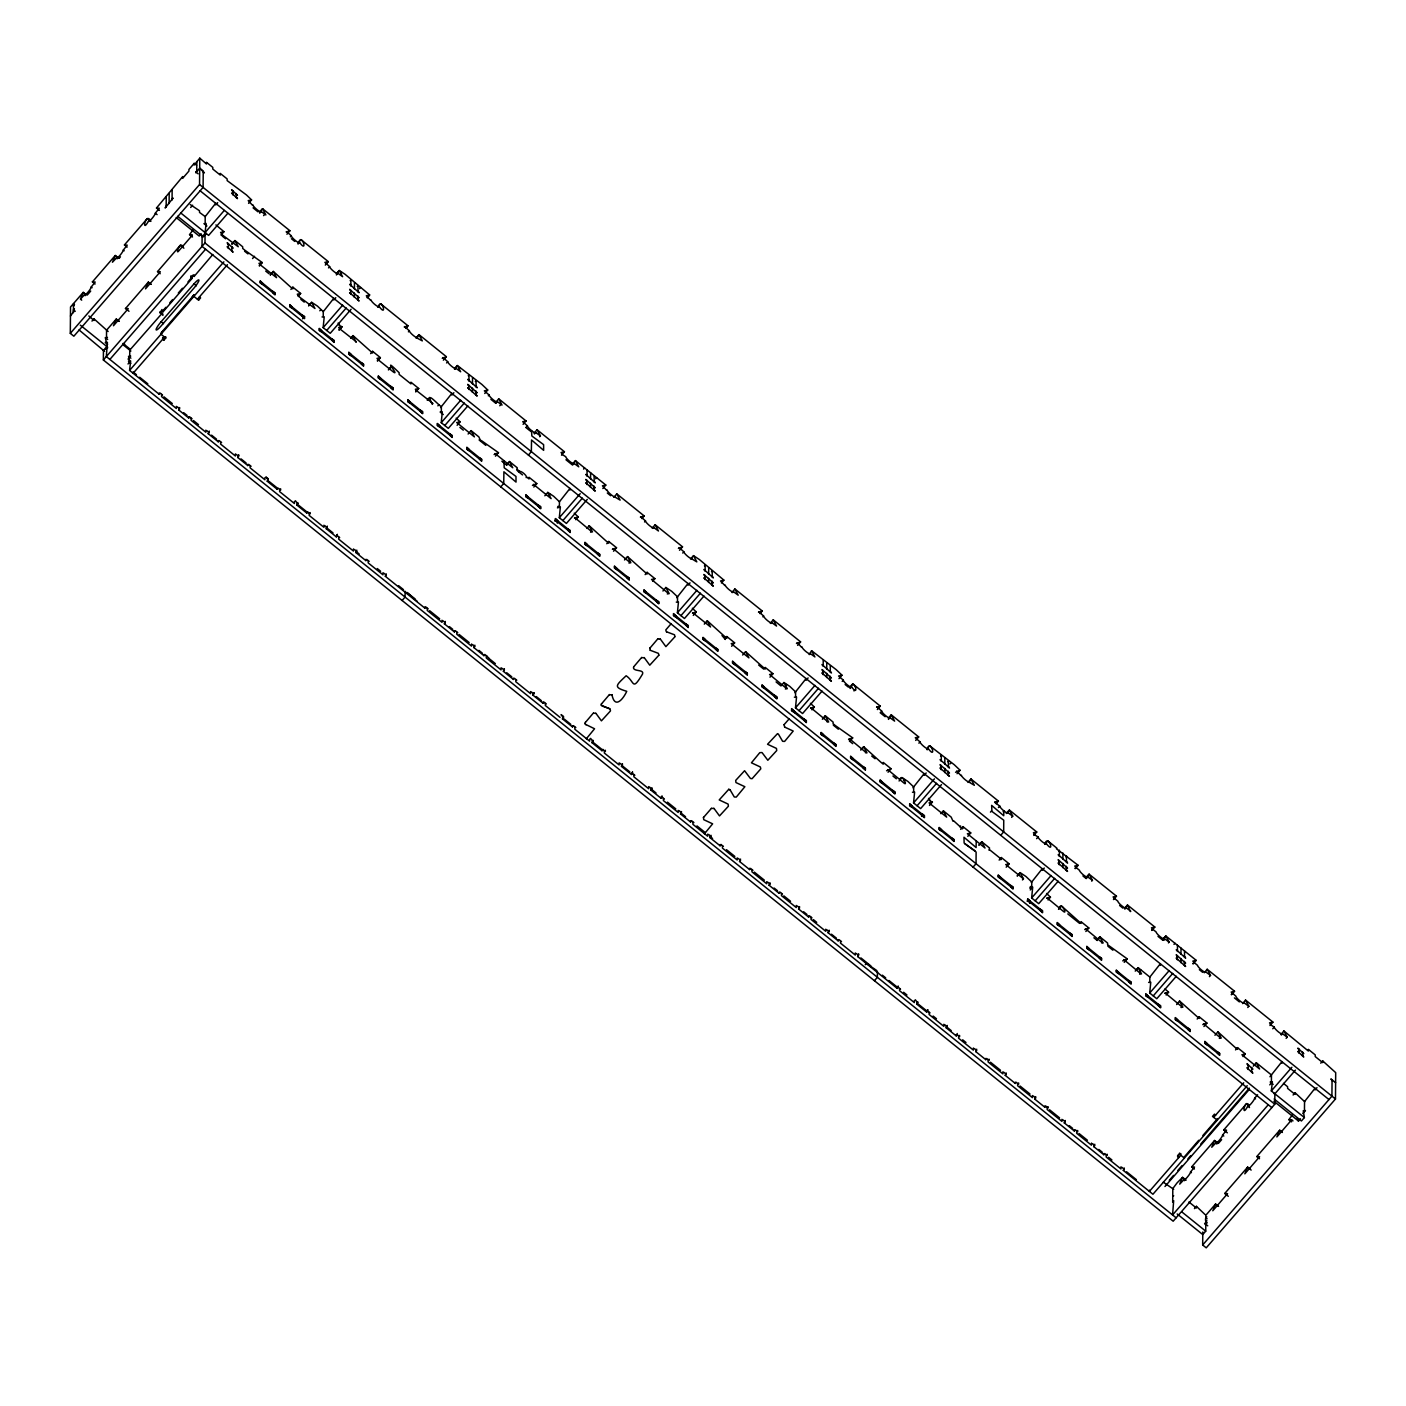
<?xml version="1.0" encoding="UTF-8"?>
<svg xmlns="http://www.w3.org/2000/svg" width="1406" height="1406" viewBox="0 0 1406 1406"><rect width="100%" height="100%" fill="white"/><g stroke="black" fill="none" stroke-linecap="round" stroke-linejoin="round"><path stroke-width="1.5" d="M196.735 170.811L195.75 172.78L199.687 168.228L203.237 171.075L203.097 187.385L73.85 336.21L70.3 333.363L70.528 307L83.235 292.378L86.188 294.75M73.411 312.607L73.499 303.591M108.157 331.5L93.974 318.811L93.956 320.48L88.859 315.963M1273.695 1092.849L1274.855 1094.624L1274.785 1104.202L1173.166 1221.216L103.359 359.989L103.446 350.41L106.399 347.001L107.594 347.95M107.418 342.256L106.329 356.579L1176.119 1217.807M107.471 337.387L106.487 337.704L106.557 330.199L116.294 318.986L119.246 321.359M130.881 351.043L123.658 345.243L123.675 343.995M162.551 395.016L160.196 393.118L159.212 394.26L129.58 370.411L130.653 360.955L128.016 363.978M130.828 363.451L128.473 361.131L129.668 361.254L128.526 356.28L130.881 358.179M159.212 394.26L159.212 393.012M162.938 315.401L160.003 311.781L162.955 314.153M159.985 313.028L161.971 309.513M161.585 394.488L161.567 396.58L176.33 408.461L176.348 406.369M162.973 330.726L160.987 334.241L165.715 338.055L163.746 340.322L162.569 338.125L163.746 340.322M161.971 310.761L163.149 311.71L163.149 310.462M166.154 206.858L166.242 196.787M165.715 338.055L165.732 336.807L163.764 339.074M169.107 203.448L169.195 193.395M172.059 200.039L172.147 189.986M192.077 418.777L189.705 416.879L188.72 418.021L178.685 409.937L179.687 407.547M190.249 204.555L199.511 210.759L199.511 212.411L205.206 216.594L205.153 223.747L203.958 223.624L206.91 225.997M188.72 418.021L188.738 416.774M192.095 278.388L190.917 276.191L192.095 278.388L163.149 311.71M191.919 297.404L193.905 294.715L193.887 296.367L198.597 300.181L200.583 297.914L199.406 296.947M191.093 418.25L191.075 420.341L205.838 432.222L205.856 430.131M196.735 171.637L196.822 161.567M198.597 300.181L198.615 298.933M70.3 333.363L199.547 184.537L199.775 158.157L206.471 163.975L206.489 162.305L212.798 167.384L212.781 169.054L220.25 175.065L220.25 173.395L227.139 178.931L227.139 180.601L246.454 194.942L251.586 199.88L248.581 203.36M202.13 235.4L202.025 246.366L1271.815 1107.612M103.359 359.989L204.977 242.974L205.065 233.396L206.26 233.501L203.29 236.911L177.718 216.313M206.137 223.431L205.083 232.552L224.257 210.461M208.211 433.698L209.213 431.326L208.211 433.698L218.246 441.783L219.231 440.64L221.586 442.556M218.246 441.783L218.264 440.535M220.619 442.029L220.601 444.103L235.364 455.983L235.382 453.91M228.317 248.475L228.37 243.625M231.867 251.323L231.902 246.472M232.746 194.836L232.798 190.689M236.296 197.701L236.331 193.536M237.719 457.477L238.721 455.087L237.719 457.477L247.772 465.544L248.757 464.419L251.112 466.317M247.772 465.544L247.772 464.296M250.145 465.79L250.127 467.864L264.89 479.745L264.908 477.671M259.354 265.98L262.307 262.571L245.066 250.356L242.693 248.458L242.711 246.788L234.925 240.514L231.955 243.923M262.588 284.451L260.215 282.957L260.251 280.884L262.606 283.204M267.245 481.239L268.247 478.848L265.875 476.95L268.23 480.096L267.245 481.239L277.281 489.323L278.265 488.181L280.638 490.079L280.638 488.831M268.23 480.096L268.247 478.848M272.623 292.536L274.978 294.856L274.996 292.764L272.641 291.288M277.281 489.323L277.298 488.058L268.933 481.327M279.653 489.552L279.636 491.625L294.399 503.506L294.416 501.432M292.114 308.213L289.741 306.736L289.759 304.645L292.114 306.965M298.406 296.086L300.673 293.45L292.87 287.175L292.87 288.828L290.497 286.929L273.274 271.393L270.321 274.803M295.401 500.712L297.756 503.858L296.771 505L306.807 513.085L307.791 511.942L310.146 513.84L310.164 512.592M296.771 505L297.773 502.61L297.756 503.858M302.149 316.297L304.504 318.617L304.522 316.526L302.149 315.049M306.807 513.085L306.807 511.837L298.459 505.105M309.179 513.313L309.162 515.404L323.925 527.285L323.942 525.194M321.623 331.974L319.267 330.498L319.285 328.406L321.64 330.726M322.062 316.948L323.239 317.071L323.292 311.657L317.475 306.121L311.64 302.272L308.67 305.682M351.131 309.25L330.234 333.31L323.152 327.616L324.224 316.754M326.28 528.761L327.282 526.371L326.28 528.761L336.315 536.846L337.317 534.456L336.315 536.846M331.658 340.059L334.03 342.379L334.048 340.287L331.675 338.811M338.705 537.074L338.688 539.166L353.433 551.047L353.451 548.955M350.797 294.416L350.832 290.251M350.867 286.086L350.92 279.847L350.182 280.69M351.149 355.736L348.776 354.259L348.793 352.185L351.166 354.488M354.33 297.264L354.365 293.098M354.417 288.933L354.47 282.694M369.198 561.381L366.825 559.465L365.841 560.607L355.806 552.523L356.808 550.15M357.88 300.111L357.915 295.945M357.95 291.798L358.003 285.541L357.265 286.402M361.184 363.82L363.539 366.14L363.556 364.066L361.201 362.572M365.841 560.607L365.859 559.36M368.214 560.853L368.196 562.927L382.959 574.808L382.977 572.734M377.441 361.026L380.393 357.616L372.608 351.342L372.59 353.011L352.994 335.577L350.779 338.125M380.675 379.515L378.302 378.021L378.319 375.947L380.675 378.267M428.232 608.903L425.877 607.005L424.876 608.13L385.332 576.302L386.316 573.912M390.71 387.581L393.065 389.901L393.082 387.828L390.71 386.334M405.121 591.241L405.069 597.075L402.098 600.485M410.183 403.276L407.828 401.782L407.845 399.708L410.201 402.028M420.218 411.36L422.591 413.663L422.608 411.589L420.236 410.113M424.876 608.13L424.893 606.882M427.266 608.376L427.248 610.45L441.994 622.331L442.011 620.257M439.709 427.037L437.336 425.561L437.354 423.47L439.726 425.79M467.829 405.912L448.321 428.373L441.238 422.679L442.31 411.817M457.758 632.665L455.386 630.767L454.402 631.909L444.366 623.825L445.368 621.434M449.744 435.122L452.099 437.442L452.117 435.35L449.762 433.874M454.402 631.909L454.419 630.661M456.774 632.138L456.757 634.229L471.52 646.11L471.537 644.018M468.866 389.48L468.901 385.314M468.954 381.149L469.006 374.892L468.268 375.754M469.235 450.799L466.862 449.322L466.88 447.231L469.235 449.551M472.416 392.327L472.451 388.161M472.486 383.996L472.539 377.757M487.267 656.426L484.912 654.528L483.928 655.671L473.892 647.586L474.877 645.196M475.966 395.174L476.001 391.009M476.036 386.843L476.089 380.604L475.351 381.448M468.11 434.032L471.08 430.623L478.866 436.897L480.729 441.045M479.27 458.883L481.625 461.203L481.643 459.112L479.27 457.635M481.221 440.465L498.48 452.679L494.086 454.577M483.928 655.671L483.928 654.423M501.063 667.78L501.046 669.871L486.283 657.99L486.3 655.899L488.655 657.797M503.172 461.836L503.928 460.975L504.209 467.794L515.984 476.441L516.02 482.082L503.91 471.783L503.717 483.471L500.764 486.88M503.401 671.347L504.403 668.975L503.401 671.347L513.436 679.432L514.42 678.29L516.793 680.205M513.436 679.432L513.454 678.184M516.723 470.008L517.232 467.776L509.429 461.502L506.476 464.911M515.826 679.66L515.791 681.752L530.554 693.633L530.572 691.559M519.078 471.924C519.552 469.217 528.129 476.124 526.16 477.618M528.269 498.339L525.897 496.845L525.914 494.771L528.269 497.091M533.823 487.056L536.828 483.559L529.043 477.284L529.025 478.954L526.652 477.056M528.392 455.052L531.345 451.66L531.538 439.973L543.63 450.324L543.612 444.63L531.837 435.983L531.538 430.623A5.378 1.125 41 0 1 527.408 425.842L522.716 421.712L526.055 420.956L498.708 398.812L495.791 402.38M532.927 695.126L533.928 692.736L532.927 695.126L542.962 703.193L543.946 702.069L546.301 703.967M538.305 506.406L540.66 508.726L540.677 506.652L538.322 505.158M542.962 703.193L542.98 701.946M545.335 703.439L545.317 705.513L560.08 717.394M554.931 521.187L555.44 518.533L557.795 520.853M557.286 523.085L557.795 522.101M558.903 507.759L558.217 506.23L557.479 507.918M587.286 499.376L566.407 523.436L559.307 517.724L560.379 506.881M559.395 507.179L559.447 501.766L553.63 496.248L547.795 492.381L544.825 495.791M562.453 718.888L563.437 716.498L561.082 714.6L563.437 717.745L562.453 718.888L572.488 726.955L573.472 725.619M563.437 717.745L563.437 716.498M567.831 530.185L570.186 532.487L570.203 530.413L567.831 528.937M569.975 490.061L569.992 488.409L559.377 501.872M572.488 726.955L572.488 725.918M574.861 727.201L574.843 729.275L589.606 741.155L589.624 739.081M575.827 727.517L573.472 725.83M586.952 484.525L586.987 480.36M587.023 476.212L587.075 469.955M585.054 723.756L585.371 722.262M586.337 738.783L594.562 728.765L585.951 724.565M587.304 545.862L584.949 544.386L584.966 542.294L587.321 544.614M590.502 487.39L590.538 483.225M590.573 479.059L590.625 472.803M590.59 738.361L592.945 741.507L591.961 742.649L601.996 750.734L602.981 749.38M591.961 742.649L592.963 740.259L592.945 741.507M594.035 490.237L594.07 486.072M594.105 481.906L594.158 475.667M593.35 713.07L585.371 722.473M601.17 705.197L610.046 709.028L610.503 710.891L601.417 720.856L595.828 713.211M597.339 553.946L599.694 556.266L599.712 554.175L597.357 552.699M601.135 704.863L601.487 703.703M602.067 706.023L609.729 708.642M601.996 750.734L602.014 749.486L593.648 742.755M604.369 750.962L604.352 753.054L619.115 764.934L619.132 762.843M605.353 750.242L605.353 751.489L602.981 749.591M613.543 551.222L616.549 547.742L608.763 541.468L608.745 543.138L606.39 541.24L589.149 525.686L586.987 528.41M601.487 703.914L609.466 694.511M633.526 667.077C632.489 672.086 644.493 668.922 642.542 674.054C631.874 691.717 634.985 681.734 626.145 675.759C615.6 685.759 613.244 687.235 626.742 691.313C623.333 698.887 614.826 709.573 611.944 694.652M616.83 569.623L614.457 568.147L614.475 566.056L616.83 568.375M621.487 766.411L622.471 764.038L621.487 766.411L631.522 774.495L632.524 772.105L631.522 774.495M626.865 577.708L629.22 580.028L629.238 577.936L626.883 576.46M633.895 774.724L633.878 776.815L648.641 788.696L648.658 786.604M633.719 666.795L641.698 657.41M658.852 655.214L649.765 665.196L644.159 657.533M646.338 593.385L643.983 591.908L644.001 589.817L646.356 592.137M652.63 581.258L654.915 578.622L647.111 572.347L647.094 574.017L627.515 556.565L624.545 559.975M650.099 650.38L649.836 648.025M658.852 655.214L658.395 653.351L650.416 650.345M662.033 795.866L661.031 798.256L650.996 790.172L651.997 787.799M656.391 601.469L658.746 603.789L658.764 601.715L656.391 600.221M657.815 638.851L649.836 648.236M674.775 636.936L665.882 646.637L660.275 638.974M661.031 798.256L661.048 797.009M663.421 798.485L663.404 800.576L678.167 812.457L678.184 810.383M674.968 636.654L674.511 634.791L666.532 631.786M675.864 617.164L673.509 615.67L673.527 613.596L675.882 615.916M676.286 602.12L677.481 602.243L677.534 596.829L671.699 591.311L665.864 587.444L662.964 591.012M676.427 617.621L676.444 616.355M703.984 596.039L684.476 618.499L677.393 612.788L678.465 601.944M679.151 810.7L681.506 812.809L680.522 813.951L690.557 822.018L691.541 820.682M680.522 813.951L681.523 811.561M685.9 625.231L688.255 627.551L688.272 625.477L685.917 623.983M690.557 822.018L690.574 820.77M692.93 822.264L692.912 824.338L707.675 836.219L707.693 834.145M693.914 822.58L691.541 820.893M705.039 579.588L705.074 575.423M705.109 571.258L705.162 565.019L704.424 565.862M704.406 833.846L712.631 823.828L703.721 819.663L703.457 817.325M705.39 640.925L703.018 639.431L703.035 637.357L705.39 639.677M708.571 582.435L708.606 578.288M708.642 574.123L708.694 567.866M708.677 834.461L711.032 836.57L710.048 837.712L720.083 845.779L721.067 844.444M710.048 837.712L711.049 835.322M712.121 585.3L712.157 581.135M712.192 576.97L712.244 570.713L711.506 571.574M711.436 808.345L703.457 817.536M728.818 789.258L719.204 799.926L728.115 804.091L728.396 806.236L719.503 815.919L713.897 808.274M715.426 649.01L717.781 651.312L717.798 649.238L715.426 647.744M720.083 845.779L720.083 844.531M722.456 846.025L722.438 848.099L737.201 859.98L737.219 857.906M723.422 846.342L721.067 844.655M725.338 639.466L721.981 635.512M731.612 646.285L734.635 642.806L726.832 636.531L726.814 638.201L724.459 636.285L707.236 620.749L704.283 624.159M777.5 733.651L767.553 744.266L776.464 748.414L776.727 750.558L767.834 760.259L762.017 752.544L759.767 752.667L751.437 762.808L760.347 766.973L760.804 768.836L752.069 778.713L750.4 778.432L744.582 770.716L735.69 780.418L735.953 782.562L744.864 786.71L736.269 797.097L734.284 796.991L730.013 789.715M734.899 664.687L732.544 663.21L732.561 661.119L734.916 663.439M752.948 870.314L750.593 868.416L749.591 869.558L739.556 861.474L740.558 859.084M744.934 672.771L747.307 675.091L747.324 672.999L744.952 671.523M749.591 869.558L749.609 868.31M751.982 869.787L751.964 871.861L766.709 883.759L766.745 881.667M764.425 688.448L762.052 686.972L762.07 684.88L764.442 687.2M782.474 894.075L780.102 892.177L779.117 893.32L769.082 885.235L770.084 882.845M774.46 696.532L776.815 698.852L776.833 696.761L774.478 695.285M784.601 727.06L793.212 731.05L784.618 741.419L782.632 741.314L778.362 734.037M779.117 893.32L779.135 892.072M781.49 893.548L781.472 895.64L796.235 907.52L796.253 905.429M784.618 726.849L784.038 724.582M793.951 712.209L791.578 710.733L791.596 708.642L793.951 710.961M794.372 697.183L795.568 697.306L795.603 691.893L789.785 686.374L783.95 682.508L780.98 685.917L776.077 681.945M794.513 712.666L794.531 711.418M822.053 691.102L802.562 713.545L795.48 707.851L796.552 696.989M811.983 917.837L809.628 915.939L808.643 917.081L798.608 908.997L799.592 906.624M803.986 720.294L806.341 722.614L806.359 720.54L803.986 719.046M808.643 917.081L808.643 915.833M811.016 917.31L810.998 919.401L825.761 931.282L825.779 929.19M823.108 674.652L823.143 670.486M823.178 666.321L823.231 660.082M823.459 735.988L821.104 734.494L821.122 732.421L823.477 734.723M826.658 677.499L826.693 673.333M826.728 669.168L826.781 662.929M828.116 932.758L829.118 930.385L828.116 932.758L838.152 940.842L839.154 939.718L841.509 941.616M830.19 680.346L830.225 676.198M830.261 672.033L830.313 665.776M833.494 744.055L835.867 746.375L835.885 744.301L833.512 742.807M838.152 940.842L838.169 939.595M840.542 941.089L840.524 943.162L855.27 955.043L855.287 952.969M852.985 759.75L850.612 758.256L850.63 756.182L853.003 758.502M857.642 956.537L858.644 954.147L857.642 956.537L897.204 988.383L898.188 987.24L900.543 989.139M863.02 767.817L865.375 770.136L865.393 768.063L863.038 766.569M877.414 971.388L877.379 977.311L874.427 980.72M882.511 783.511L880.138 782.017L880.156 779.943L882.511 782.263M892.546 791.596L894.901 793.915L894.919 791.824L892.546 790.348M897.204 988.383L898.188 985.993M899.576 988.611L899.559 990.685L914.322 1002.583L914.339 1000.492M912.019 807.272L909.664 805.796L909.682 803.705L912.037 806.025M912.459 792.246L913.636 792.369L913.689 786.956L907.872 781.42L902.019 777.571L899.067 780.98M941.528 784.548L920.631 808.608L913.548 802.914L914.621 792.053M915.324 999.771L917.661 1002.917L916.677 1004.06L926.712 1012.144L927.714 1009.754L926.712 1012.144M916.677 1004.06L917.679 1001.67L917.661 1002.917M921.563 816.341L922.055 815.357M922.055 815.779L924.41 817.677L924.445 815.585L922.072 813.687L921.334 814.953M929.102 1012.373L929.085 1014.464L943.83 1026.345L943.848 1024.253M941.194 769.715L941.229 765.549M941.264 761.384L941.317 755.145L940.579 755.989M941.545 831.034L939.173 829.558L939.19 827.466L941.563 829.786M944.727 772.562L944.762 768.397M944.797 764.231L944.867 757.992M957.24 1033.515L956.238 1035.906L946.203 1027.821L947.205 1025.431M948.277 775.409L948.312 771.244M948.347 767.078L948.4 760.839L947.662 761.701M940.93 813.705L943.391 810.858L951.194 817.132L953.04 821.28M951.581 839.118L953.936 841.438L953.953 839.347L951.598 837.871M953.532 820.7L962.495 828.872M956.238 1035.906L956.256 1034.658M958.611 1036.134L958.593 1038.226L973.356 1050.106L973.374 1048.015M959.595 1035.414L959.595 1036.661L957.222 1034.763M962.987 828.31L962.987 826.64L970.79 832.914L967.82 836.324M976.239 841.21L976.098 847.554L963.989 837.255L964.129 843.055L976.115 852.018L976.045 863.706L973.075 867.115M989.121 1059.193L989.103 1060.44L986.748 1058.525L985.764 1059.667L975.729 1051.583L976.713 1049.21M985.764 1059.667L985.764 1058.419M989.033 850.261L989.543 848.029L981.757 841.755L979.279 844.584M988.137 1059.913L988.119 1061.987L1002.882 1073.868L1002.9 1071.794M1000.703 835.305L1003.673 831.895L1003.743 820.208L991.915 811.42L991.634 805.374L1003.726 815.726L1003.849 810.858A5.378 1.125 41 0 1 999.736 806.077L994.64 802.281M1000.58 878.574L998.225 877.098L998.242 875.007L1000.597 877.326M1000.844 859.769L1001.353 857.537L1009.139 863.811L1006.186 867.203M1018.629 1082.954L1018.629 1084.202L1016.257 1082.304L1015.273 1083.428L1005.237 1075.362L1006.239 1072.971M1010.615 886.659L1012.97 888.979L1012.988 886.887L1010.633 885.411M1015.273 1083.428L1015.29 1082.181M1017.645 1083.675L1017.628 1085.748L1032.391 1097.629L1032.408 1095.555M1027.241 901.422L1027.751 898.768L1030.106 901.088M1029.614 903.32L1030.106 902.336M1031.231 887.994L1030.545 886.483L1029.79 888.17M1058.208 881.211L1038.718 903.671L1031.635 897.959L1032.707 887.116L1030.229 889.963M1031.723 887.432L1031.758 882.019L1025.941 876.483L1020.106 872.634L1017.153 876.043L1019.666 873.354M1048.155 1106.715L1048.138 1107.963L1045.783 1106.065L1044.799 1107.19L1034.763 1099.123L1035.765 1096.733M1040.141 910.42L1042.496 912.74L1042.514 910.649L1040.159 909.172M1044.799 1107.19L1044.816 1105.942M1047.171 1107.436L1047.154 1109.51L1061.917 1121.39L1061.934 1119.317M1059.263 864.76L1059.298 860.613M1059.333 856.447L1059.403 850.191L1058.648 851.052M1059.614 926.097L1057.259 924.621L1057.277 922.529L1059.632 924.849M1062.813 867.625L1062.848 863.46M1062.883 859.294L1062.936 853.055M1077.681 1130.477L1077.664 1131.725L1075.309 1129.826L1074.325 1130.969L1064.272 1122.884L1065.273 1120.494M1066.346 870.472L1066.381 866.307M1066.433 862.142L1066.486 855.903L1065.748 856.746M1069.667 934.182L1072.022 936.501L1072.04 934.428L1069.667 932.934M1074.325 1130.969L1074.325 1129.721M1076.697 1131.197L1076.68 1133.289L1091.443 1145.169L1091.46 1143.078M1089.14 949.876L1086.785 948.382L1086.803 946.308L1089.158 948.628M1107.19 1154.238L1107.19 1155.486L1104.817 1153.588L1103.833 1154.73L1093.798 1146.646L1094.799 1144.256M1099.176 957.943L1101.531 960.263L1101.548 958.189L1099.193 956.695M1103.833 1154.73L1103.851 1153.482M1106.206 1154.959L1106.188 1157.05L1120.951 1168.931L1120.969 1166.839M1118.666 973.637L1116.294 972.144L1116.311 970.07L1118.666 972.39M1247.21 1085.696L1152.938 1194.256L1123.324 1170.407L1124.325 1168.034M1128.702 981.722L1131.057 984.024L1131.074 981.95L1128.702 980.457M1148.175 997.399L1145.82 995.923L1145.837 993.831L1148.192 996.151M1148.614 982.372L1149.792 982.495L1149.844 977.082L1160.389 963.69L1160.372 965.36M1176.295 976.274L1156.787 998.735L1149.704 993.023L1150.776 982.179M1149.405 1190.161L1149.387 1191.409L1180.812 1155.24L1180.812 1153.57M1158.21 1005.483L1160.583 1007.803L1160.6 1005.712L1158.228 1004.236M1172.692 1202.183L1172.745 1196.506M1173.676 1200.636L1172.569 1214.96L1268.282 1104.747M1173.711 1195.785L1172.745 1196.084L1172.797 1188.58L1177.103 1182.85L1182.551 1177.367L1186.084 1180.214M1177.349 959.823L1177.384 955.658M1177.42 951.493L1177.472 945.254M1177.701 1021.16L1175.328 1019.684L1175.346 1017.593L1177.718 1019.912M1177.648 1156.558L1177.666 1155.31L1178.826 1157.507L1177.648 1156.558L1179.634 1153.043M1180.882 962.671L1180.917 958.523M1180.97 954.358L1181.022 948.101M1184.432 965.535L1184.467 961.37M1184.502 957.205L1184.555 950.966M1187.736 1029.245L1190.091 1031.565L1190.109 1029.473L1187.754 1027.997M1205.083 1214.573L1196.418 1206.33L1196.401 1208L1188.931 1201.989M1203.94 1026.538L1206.946 1023.041L1199.16 1016.766L1199.142 1018.436L1179.546 1000.984L1176.646 1004.552M1320.726 1063.182L1322.712 1060.915L1335.7 1072.637L1335.472 1099L1206.225 1247.843L1202.675 1244.978L1202.798 1231.972M1177.191 1213.976L1202.763 1234.573L1205.733 1231.164L1205.786 1225.065L1204.608 1223.273L1207.754 1225.804M1207.227 1044.922L1204.854 1043.445L1204.872 1041.354L1207.227 1043.674M1206.77 1223.097L1205.803 1223.396L1206.805 1220.32M1206.823 1216.84L1205.856 1217.139L1205.873 1215.206L1215.61 1203.993L1218.563 1206.366M1213.712 1115.696L1213.694 1117.366L1243.695 1082.813M1217.262 1053.006L1219.617 1055.326L1219.635 1053.252L1217.262 1051.758M1217.245 1118.561L1217.227 1120.213L1212.517 1116.417L1214.485 1114.15L1215.663 1115.099M1243.027 1056.556L1245.294 1053.92L1237.508 1047.646L1237.491 1049.315L1235.136 1047.417L1217.912 1031.863L1214.942 1035.273M1248.124 1069.474L1248.177 1064.606M1251.674 1072.321L1251.709 1067.453M1274.135 1099L1301.429 1120.969L1304.381 1117.559L1271.323 1090.933L1272.395 1081.829L1269.759 1084.852M1281.991 1063.27L1282.008 1061.6L1269.952 1076.732M1304.733 1101.759L1295.084 1092.726L1295.067 1094.395L1287.597 1088.385L1287.615 1086.733L1283.485 1083.393M1299.003 1053.235L1299.039 1049.069M1273.906 1101.25L1298.494 1121.039L1297.334 1118.368M1302.554 1056.082L1302.589 1051.916M1303.257 1110.705L1304.381 1117.559M1280.989 1034.5L1283.889 1030.932L1308.336 1051.02L1308.353 1049.368L1315.243 1054.904L1315.225 1056.574L1322.695 1062.585L1322.712 1060.915M1332.062 1079.843L1331.921 1096.153L1202.675 1244.978M196.576 165.258L194.204 163.36L194.186 165.012L199.775 158.157M150.881 221.41C145.978 210.566 141.004 234.784 148.421 221.146A5.378 0.931 -51.2 0 0 151.866 218.633A5.378 0.931 -51.2 0 0 155.328 213.202L159.282 208.229L156.523 208.088M116.276 319.057L113.464 325.753L128.245 308.652L125.503 308.512L148.351 282.079L151.004 284.223M193.29 229.653L189.546 234.626L192.341 234.855L191.901 235.716L178.527 251.182C175.223 255.136 180.548 239.459 183.044 247.315M1185.17 1179.669L1182.551 1177.402M1215.592 1204.063L1212.78 1210.759L1227.561 1193.659L1224.802 1193.518M1247.649 1167.156L1244.82 1173.852L1259.6 1156.751L1256.859 1156.611M1279.706 1130.248L1276.876 1136.944L1291.657 1119.844L1288.915 1119.703M83.218 292.448L80.406 299.144L84.325 294.961A5.378 0.931 -51.2 0 0 87.77 292.43A5.378 0.931 -51.2 0 0 91.232 287L95.186 282.044L92.427 281.885L115.274 255.47L118.825 258.317M115.274 255.541L112.445 262.237L116.382 258.054A5.378 0.931 -51.2 0 0 119.809 255.541A5.378 0.931 -51.2 0 0 123.289 250.092L127.225 245.136L124.484 244.996M1217.209 1142.762L1214.591 1140.494L1218.123 1143.394M1249.301 1105.696C1244.855 1097.067 1240.777 1119.563 1247.737 1106.153A5.378 0.931 -51.2 0 0 1251.182 1103.622A5.378 0.931 -51.2 0 0 1254.644 1098.191L1257.614 1094.782M148.333 282.149L145.503 288.863L160.302 271.762L157.542 271.604L180.39 245.171M575.722 519.71L578.2 516.863L574.263 513.19M811.895 709.819L814.355 706.99L810.418 703.316M355.982 342.185L353.011 335.647M432.31 404.366C424.717 389.198 437.231 404.084 441.379 406.721L441.326 412.134L440.131 412.011L443.277 414.542M417.318 601.452L407.705 593.086M539.676 436.739L540.414 435.878L537.074 429.761L564.456 451.748L561.504 455.157M1011.617 817.396L1012.724 816.113L1009.403 810.049L1036.767 831.983L1033.814 835.392M1091.706 881.158L1092.444 880.297L1089.105 874.18L1116.505 896.167L1113.534 899.576M1130.424 911.598L1127.471 905.06M1168.421 942.899L1169.159 942.055L1165.82 935.939L1196.225 960.351L1193.255 963.76M1209.424 976.643L1210.531 975.36L1207.209 969.279L1234.573 991.23L1231.621 994.64M1269.97 1025.519L1272.94 1022.109L1245.54 1000.053L1248.862 1006.292L1244.152 1002.847A5.378 1.125 41 0 1 1240.004 1000.984A5.378 1.125 41 0 1 1235.892 996.186L1231.181 992.074L1234.521 991.3M1286.121 1038.384L1287.246 1037.118L1283.906 1031.002M1182.499 1177.543L1179.722 1184.151L1183.641 1179.95A5.378 0.931 -51.2 0 0 1187.086 1177.437A5.378 0.931 -51.2 0 0 1190.548 1172.006L1194.502 1167.05L1191.743 1166.892M1214.556 1140.635L1211.761 1147.243L1215.698 1143.06A5.378 0.931 -51.2 0 0 1219.125 1140.53A5.378 0.931 -51.2 0 0 1222.587 1135.099L1226.542 1130.143L1223.8 1129.985M1292.606 1114.659L1288.863 1119.633L1291.569 1121.847M194.204 163.36L188.931 169.423L188.914 171.075L182.675 178.281L182.692 176.594L156.488 208.018L159.44 210.39M147.331 218.563L124.449 244.925L127.138 247.122M73.481 305.524L74.465 304.399L73.463 306.367M73.428 310.673L74.43 308.705L73.428 309.83L75.221 311.341M87.242 295.067L90.705 291.077M119.299 258.159L120.441 256.823M73.411 311.781L74.413 310.638L70.458 316.016M166.154 206.032L165.152 208L173.061 198.07L172.077 199.213M91.988 321.095L93.974 318.811M190.654 207.473L192.622 205.206M205.135 216.682L215.751 203.22L215.733 204.889L217.702 202.622M201.163 233.765L199.195 236.05L176.225 217.561M202.113 236.806L205.065 233.396M105.626 349.391L107.594 347.124L80.3 325.155M227.807 213.308L208.615 235.4L180.671 212.904M109.861 359.426L205.575 249.231M123.658 345.243L124.642 344.101M221.357 234.24L238.247 246.753L234.943 240.619M221.006 235.101L223.958 231.691L215.909 224.925M252.535 205.276L248.177 200.619L251.533 199.951M190.9 277.439L192.886 275.154M165.908 307.281L161.18 312.73L161.163 314.399L129.756 350.147L129.703 356.386L130.688 356.087L128.051 359.128M169.757 302.852L172.622 299.566M178.316 293.01L182.446 288.248M187.965 281.903L194.063 274.855L194.063 276.525L212.851 254.468M161.11 321.763L193.993 283.889A7.803 1.336 -51.2 0 1 198.967 280.233A7.803 1.336 -51.2 0 1 193.94 288.107L161.075 325.981A7.803 1.336 -51.2 0 1 156.084 329.619A7.803 1.336 -51.2 0 1 161.11 321.763L163.465 323.661M259.583 212.113L262.553 208.703L289.935 230.742L286.929 234.24M232.008 244.082L234.222 241.516M260.374 211.41L262.571 208.809M259.688 213.202L261.164 211.498L265.875 214.942L262.606 208.861M161.005 332.994L193.887 295.119M263.607 215.628L264.715 214.345M129.58 370.411L223.87 261.85M164.537 337.106L133.131 373.258L133.148 372.01L136.4 374.646M197.42 299.232L227.438 264.68M252.553 258.563L254.521 256.296M286.174 231.937L289.9 230.83M259.354 265.541L260.092 264.68L276.543 277.667L273.274 271.428M290.339 236.788L291.253 235.716L286.56 231.603M270.356 274.961L272.588 272.395M298.74 242.289C301.939 232.728 308.195 254.363 299.531 242.377A5.378 1.125 41 0 1 295.383 240.514A5.378 1.125 41 0 1 291.253 235.716M298.037 244.082L299.531 242.377M178.685 409.937L179.669 408.812L177.314 406.896M290.901 289.443L292.87 287.175M298.072 295.981L314.962 308.512L311.657 302.378M325.296 265.119L328.301 261.621L300.902 239.582L298.002 243.15M328.512 267.878L329.619 266.595L324.891 262.377L328.248 261.709M336.298 273.854L339.268 270.462L345.103 274.311L369.673 294.926L367.194 297.773M308.687 305.752L310.937 303.274M337.089 273.168L339.268 270.532M336.403 274.961L337.879 273.256L342.589 276.701L339.303 270.62M340.762 273.59L341.746 272.465M302.554 318.811L304.522 316.526M319.812 310.779L320.796 309.654M323.204 311.745L333.837 298.283L333.82 299.953L335.788 297.685M323.152 327.616L342.66 305.155M359.514 288.687L360.498 287.545M326.702 330.463L346.192 308.002M339.057 325.313L342.045 326.754L339.074 330.146M339.074 329.725L339.813 328.863L356.316 341.816M339.76 329.373L341.992 326.825L338.635 327.493L339.813 328.863M367.388 297.562L368.882 295.858M370.604 300.322L366.281 295.77L369.62 295.014M377.669 307.158L380.622 303.749L408.021 325.805L405.807 328.371L407.23 326.737M350.832 338.284L352.308 336.579M378.46 306.473C381.641 296.947 387.634 318.248 379.251 306.561A5.378 1.125 41 0 1 375.103 304.68A5.378 1.125 41 0 1 370.991 299.9M370.622 353.627L372.608 351.342M404.243 326.983L407.968 325.893M377.423 360.604L378.161 359.743L393.522 372.098C400.271 376.65 379.866 353.943 399.146 372.731L399.128 374.383L408.584 381.993L410.939 383.891L410.956 382.221L418.742 388.495L415.789 391.905M378.126 360.252L380.341 357.704L376.984 358.372L378.161 359.743M408.408 331.851L409.339 330.779L404.612 326.561M391.36 366.456L388.39 369.866L390.657 367.458M416.053 338.161L418.988 334.628L446.37 356.685L443.365 360.182M416.809 337.352L418.988 334.663M417.055 338.073L422.31 340.885L419.041 334.786M442.24 358.302L446.335 356.773M415.789 391.466L416.528 390.622L433.03 403.575M446.581 362.941L447.688 361.658L442.995 357.528M427.248 400.165L429.726 397.406M484.736 393.487L487.741 389.989L481.924 384.471L457.337 365.507L454.437 369.075M427.547 400.042L429.023 398.337M455.175 368.231L457.372 365.63M455.21 369.163L455.966 368.319L460.658 371.764L457.389 365.665M458.848 368.653L459.832 367.511M437.899 405.842L438.883 404.717M440.623 407.564L451.906 393.346L451.888 395.016L453.874 392.731M441.238 422.679L460.729 400.218M444.771 425.526L464.279 403.065M457.108 425.297L460.114 421.8L456.177 418.144M488.321 395.807L489.06 394.963L484.367 390.833L487.689 390.077M355.806 552.523L356.79 551.398L354.435 549.5M496.213 402.889L497.32 401.624L502.03 405.069L498.726 398.882M499.763 405.754L500.87 404.471M385.332 576.302L386.316 575.159L383.943 573.261M495.457 456.177L498.48 452.679M523.085 424.348L526.108 420.869M526.125 427.336L527.408 425.842M530.8 431.484L531.538 430.623A5.378 1.125 41 0 0 535.686 432.503L540.396 435.948M534.122 433.206L537.057 429.691M534.385 433.979L535.686 432.503M532.435 485.457L536.776 483.646M561.855 454.296L565.774 456.722A5.378 1.125 41 0 0 569.887 461.502A5.378 1.125 41 0 0 574.035 463.365L578.745 466.827L575.423 460.641M574.035 463.365L572.558 465.07L565.95 459.762M549.289 495.527L550.273 494.385M444.366 623.825L445.351 622.682L442.995 620.784M583.595 469.094L584.597 467.952L605.828 485.052L602.822 488.532M559.307 517.724L580.203 493.664M595.669 478.796L596.654 477.671M562.857 520.589L582.365 498.128M574.421 518.041L578.147 516.951M606.777 490.448L602.418 485.808L605.775 485.123M473.892 647.586L474.877 646.444L472.504 644.546M613.824 497.285L616.795 493.875L644.176 515.932L641.909 518.568M615.037 497.109L620.116 500.114L616.795 493.945M590.573 532.189L592.506 531.872L589.184 525.809M606.777 543.735L608.763 541.468M612.401 549.342L616.496 547.83M640.398 517.109L644.124 516.002M644.563 521.96L645.495 520.905L640.802 516.775M652.191 528.164L655.143 524.754L682.543 546.811L679.52 550.291M653.017 528.41L653.755 527.549L658.465 530.993L655.161 524.825M628.939 563.068L630.855 562.751L627.533 556.635M645.143 574.615L647.111 572.347M678.395 548.41L682.49 546.881M682.736 553.05L683.843 551.785L679.133 547.567M690.539 559.043L693.492 555.634L699.327 559.5L723.897 580.116L721.436 582.945M691.752 558.85L696.814 561.873L693.492 555.669M667.288 593.947L669.221 593.631L665.882 587.515M676.796 597.691L688.061 583.455L688.061 585.124L690.03 582.857M677.393 612.788L696.901 590.327M671.189 623.649L665.759 629.958L666.532 631.997M680.943 615.635L700.434 593.191M692.508 613.104L696.216 611.997M693.263 615.406L696.269 611.926L692.35 608.253M724.846 585.511L720.522 580.959L723.862 580.186M759.996 613.631L762.263 610.995L734.863 588.938L731.946 592.506M732.737 592.594L733.475 591.733L738.185 595.177L734.899 589.044M724.863 638.799L726.832 636.531M758.484 612.172L762.21 611.065M762.825 616.812L763.581 615.951L758.871 611.838M742.632 655.038L745.584 651.628L765.18 669.063L765.198 667.411L772.984 673.685L769.978 677.165M797.606 645.354L800.612 641.874L773.212 619.818L770.312 623.385M771.103 623.473L771.841 622.612L776.551 626.057L773.23 619.853M650.996 790.172L651.98 789.047L649.625 787.149M796.464 643.473L800.559 641.944M801.561 647.27L797.202 642.612M838.978 678.659L841.983 675.161L836.166 669.643L811.578 650.697L809.241 654.598M809.452 654.335L810.19 653.491L814.9 656.936L811.596 650.802M785.444 685.653L786.446 684.511M785.374 689.01L787.29 688.694L783.95 682.543M794.865 692.736L806.148 678.518L806.13 680.188L808.099 677.92M795.48 707.851L814.97 685.39M784.038 724.74L789.276 718.712M799.012 710.698L818.52 688.255M810.577 708.167L814.302 707.06M842.194 681.418L843.301 680.135L838.591 676.005L841.93 675.249M822.352 719.222L825.322 715.812L833.108 722.086L833.09 723.739L835.463 725.654L852.704 737.869L849.699 741.349M823.143 718.519L825.322 715.847M850.771 686.708C853.952 677.182 859.945 698.483 851.561 686.796A5.378 1.125 41 0 1 847.414 684.915A5.378 1.125 41 0 1 843.301 680.135M850.085 688.501L851.561 686.796M827.097 721.893L828.661 721.999L825.357 715.97M853.987 690.926L855.112 689.643M739.556 861.474L740.558 860.331L738.185 858.433M848.556 739.468L852.651 737.939M876.571 707.218L880.297 706.128L852.95 683.984L850.032 687.552M877.326 709.538L880.332 706.04M880.912 711.875L881.65 711.014L876.94 706.796M860.718 750.101L863.671 746.691L880.894 762.228L883.249 764.126L883.267 762.456L891.07 768.731L888.047 772.228M888.381 718.431L891.299 714.863L918.698 736.92L915.693 740.417M861.491 749.398L863.706 746.797M889.137 717.587L891.316 714.933M888.434 719.38L889.91 717.675L894.62 721.12L891.351 715.021M865.463 752.772L867.01 752.878L863.723 746.85M769.082 885.235L770.066 884.093L767.711 882.195M886.553 770.769L891.017 768.818M918.891 743.176L920.016 741.893L915.306 737.763L918.645 737.008M926.695 749.152L929.647 745.742L954.235 764.706L960.07 770.224L957.047 773.722M899.858 780.277C901.07 771.824 908.188 786.516 904.181 783.212L887.678 769.592M927.485 748.467C930.684 738.906 936.941 760.541 928.276 748.554A5.378 1.125 41 0 1 924.129 746.674A5.378 1.125 41 0 1 920.016 741.893M927.169 749.82L928.276 748.554M903.531 780.699L904.515 779.574M798.608 908.997L799.592 907.872L797.22 905.956M912.951 787.799L924.217 773.581L924.217 775.251L926.185 772.966M913.548 802.914L934.445 778.854M949.911 763.985L950.895 762.843M917.099 805.761L936.589 783.3M929.454 800.612L932.424 802.035L929.471 805.445M955.553 772.263L960.017 770.312M961.001 775.62L956.66 770.98M968.066 782.457L971.019 779.047L998.418 801.104L996.151 803.74M941.475 813.301L942.951 811.596M968.857 781.771L971.019 779.082M969.279 782.281L974.34 785.304L971.071 779.205M960.122 826.974L960.614 825.99M960.632 829.364L962.987 826.64M990.457 812.123L991.564 810.858M998.436 807.571L999.736 806.077M865.288 964.674L866.395 963.409L876.694 970.492M1003.111 811.719L1003.849 810.858A5.378 1.125 41 0 0 1007.997 812.738L1012.707 816.183M1006.415 813.336L1009.385 809.997M978.84 845.322L981.3 842.475M1006.468 813.494L1008.682 810.946M999.139 860.085L1001.353 857.537M1034.183 834.531L1038.085 836.957A5.378 1.125 41 0 0 1042.215 841.737A5.378 1.125 41 0 0 1046.345 843.618C1055.484 855.569 1048.05 832.739 1044.781 844.285M1036.609 838.661L1038.085 836.957M1044.816 844.373L1047.048 841.825M1022.461 879.945L1023.445 878.82L1020.123 872.704M1056.416 848.767L1078.138 865.288L1075.186 868.697M1031.266 882.581L1042.303 868.644L1042.285 870.296L1044.271 868.029M1031.635 897.959L1051.126 875.516M1035.168 900.824L1054.676 878.363M1046.732 898.293L1050.458 897.186L1046.574 893.443M1075.168 868.258L1075.906 867.414L1079.457 870.261A5.378 1.125 41 0 0 1083.569 875.042A5.378 1.125 41 0 0 1087.717 876.905L1092.427 880.349M1048.05 899.945L1050.51 897.098M946.203 1027.821L947.187 1026.696L944.832 1024.781M1058.507 909.331L1061.477 905.939L1081.056 923.373L1081.073 921.703L1088.859 927.978L1085.854 931.475M1086.135 877.52L1089.105 874.11M1059.298 908.645C1060.511 900.174 1067.664 914.902 1063.639 911.58L1047.119 897.942M1086.17 877.625L1088.402 875.13M1086.61 878.188L1087.717 876.905M975.729 1051.583L976.713 1050.458L974.34 1048.56M1084.729 929.594L1088.824 928.065M1113.534 899.137L1114.273 898.276L1117.805 901.141A5.378 1.125 41 0 0 1121.935 905.921A5.378 1.125 41 0 0 1126.083 907.784L1130.775 911.229M1096.873 940.21L1099.826 936.8L1107.629 943.075L1107.612 944.744L1127.225 958.857L1124.22 962.354M1097.664 939.524L1099.826 936.835M1126.768 905.991L1124.554 908.557L1127.454 904.989L1154.853 927.046L1151.901 930.456M1124.958 909.067L1126.083 907.784M1101.619 942.881L1103.165 943.004L1099.879 936.976M1005.237 1075.362L1006.221 1074.219L1003.866 1072.321M1122.709 960.896L1127.173 958.945M1151.883 930.016L1152.621 929.155L1156.171 932.02A5.378 1.125 41 0 0 1160.284 936.8A5.378 1.125 41 0 0 1164.432 938.663L1169.142 942.108M1135.222 971.089L1138.192 967.68L1149.844 977.082M1164.098 940.28L1162.85 939.278L1165.82 935.869M1136.013 970.404L1138.21 967.803M1162.903 939.436L1165.117 936.871M1163.324 939.946L1164.432 938.663M1139.686 970.825L1140.67 969.701M1139.598 974.2L1141.531 973.866L1138.227 967.838M1034.763 1099.123L1035.747 1097.981L1033.392 1096.082M1173.992 944.393L1174.977 943.25M1149.704 993.023L1169.212 970.579M1153.254 995.87L1172.745 973.427M1164.818 993.339L1168.544 992.249M1192.886 963.743L1193.993 962.46L1197.525 965.324A5.378 1.125 41 0 0 1201.655 970.105A5.378 1.125 41 0 0 1205.803 971.968L1210.513 975.413M1166.119 995.009L1168.597 992.161L1164.994 988.98M1064.272 1122.884L1065.273 1121.742L1062.901 1119.844M1204.274 972.741L1207.192 969.244M1180.97 1007.487L1182.903 1007.171L1179.564 1001.054M1197.174 1019.034L1199.16 1016.766M1093.798 1146.646L1094.782 1145.503L1092.427 1143.605M1202.798 1024.64L1206.893 1023.129M1231.234 994.622L1232.341 993.339M1242.623 1003.62L1245.54 1000.053M1219.336 1038.366L1221.252 1038.05L1217.93 1031.986M1247.772 1007.504L1248.88 1006.239M1123.324 1170.407L1124.308 1169.282L1121.953 1167.384M1235.54 1049.913L1237.508 1047.646M1270.339 1024.64L1274.24 1027.065A5.378 1.125 41 0 0 1278.37 1031.863A5.378 1.125 41 0 0 1282.518 1033.726L1287.211 1037.171M1272.764 1028.77L1274.24 1027.065M1253.308 1066.152L1256.261 1062.743L1271.463 1074.992L1271.411 1082.128L1270.216 1082.022L1273.168 1084.395M1281.393 1035.009L1282.518 1033.726M1184.362 1156.839L1198.738 1140.284M1202.868 1135.521L1215.821 1120.617M1169.265 1180.337L1173.553 1175.398M1177.841 1170.46L1182.13 1165.521M1187.859 1158.931L1190.724 1155.644M1200.724 1144.115L1249.336 1088.139M1164.959 1186.523L1249.336 1089.386M1214.591 1140.459L1191.708 1166.822L1194.397 1169.036M1246.647 1103.552L1223.765 1129.914L1227.333 1132.832M1218.615 1143.148L1221.621 1139.686M1271.323 1090.933L1291.886 1067.259M1274.873 1093.798L1295.436 1070.124M1194.45 1208.615L1196.418 1206.33M1293.098 1095.01L1295.084 1092.726M1317.018 1087.629L1315.049 1089.896L1315.067 1088.209L1304.54 1101.601L1304.452 1110.828L1305.436 1110.529L1302.8 1113.552M1298.494 1121.039L1300.48 1118.772M1023.445 878.82L1005.747 864.549L1009.086 863.882M658.061 638.816L660.275 639.185M641.698 657.621L644.159 657.744M609.466 694.722L611.926 694.863M593.613 713.053L595.81 713.422M711.436 808.345L713.897 808.485M970.738 833.002L967.398 833.758L985.008 848.029L981.757 841.825M223.906 231.762L220.549 232.447L221.726 233.8M262.272 262.641L258.915 263.326L260.092 264.68M300.62 293.52L297.264 294.188L298.441 295.559M418.707 388.583L415.35 389.251L416.528 390.622M460.061 421.888L456.704 422.556L474.402 436.879L471.08 430.658M564.404 451.818L561.047 452.504L562.224 453.874M654.862 578.692L651.523 579.465L668.026 593.104M734.582 642.876L731.243 643.649L748.923 657.867L745.602 651.699M772.931 673.755L769.592 674.529L786.112 688.149M932.389 802.123L929.05 802.879L946.66 817.132L943.408 810.928M995.009 801.859L998.365 801.192M1036.732 832.071L1033.375 832.739L1034.552 834.11M1078.086 865.358L1074.729 866.043L1075.906 867.414M1116.452 896.237L1113.095 896.923L1114.273 898.276M1154.801 927.116L1151.444 927.802L1152.621 929.155M1196.172 960.421L1192.815 961.106L1193.993 962.46M1272.887 1022.18L1269.53 1022.847L1270.708 1024.218M1245.259 1054.008L1241.92 1054.764L1259.583 1068.999L1256.279 1062.813M728.818 789.258L730.013 789.926M585.951 724.775L585.054 723.756M974.956 850.735L964.903 843.846M1207.033 1222.728C1205.047 1222.148 1204.854 1216.014 1207.069 1218.686M1047.734 840.806L1056.908 848.187M350.867 285.26L349.69 284.311L359.128 292.747L357.95 290.954M468.954 380.305L467.776 379.356L477.214 387.792L476.036 386.017M587.04 475.369L585.845 474.42L595.283 482.856L594.123 481.08M705.109 570.432L703.931 569.483L713.369 577.919L712.192 576.126M823.195 665.495L822.018 664.546L831.456 672.982L830.278 671.189M941.264 760.541L940.087 759.591L949.525 768.028L948.347 766.252M1059.351 855.604L1058.173 854.655L1067.611 863.091L1066.433 861.316M1177.42 950.667L1176.242 949.718L1185.68 958.154L1184.52 956.379M232.781 191.515L231.603 189.722L237.509 195.311L236.331 194.362M253.08 207.877L258.036 211.867M291.429 238.756L294.733 241.41M490.887 399.322L495.843 403.329M525.932 427.547L530.062 430.869M607.304 493.049L610.626 495.72M845.129 684.511L848.433 687.165M880.174 712.719L885.13 716.709M1082.936 875.956L1086.24 878.609M1119.633 905.499L1122.937 908.171M1157.999 936.378L1162.955 940.368M1199.353 969.683L1202.657 972.337M1234.415 997.891L1239.371 1001.898M1299.039 1049.895L1297.861 1048.12L1303.766 1053.692L1302.571 1052.743M232.763 194.01L231.586 193.061L237.473 198.65L236.296 196.858M1299.021 1052.391L1297.826 1051.442L1303.731 1057.031L1302.554 1055.238M199.687 168.228L204.415 172.868L203.22 171.919M1335.612 1082.69L1330.884 1078.894L1332.062 1080.669M350.815 291.077L349.655 289.302L359.092 297.738L357.915 296.789M468.901 386.14L467.723 384.365L477.161 392.801L475.984 391.852M586.987 481.204L585.81 479.411L595.248 487.847L594.07 486.898M705.056 576.267L703.879 574.474L713.334 582.91L712.139 581.961M823.143 671.312L821.965 669.537L831.403 677.973L830.225 677.024M941.212 766.375L940.052 764.6L949.489 773.036L948.294 772.087M1059.298 861.439L1058.12 859.664L1067.558 868.1L1066.381 867.133M1177.384 956.502L1176.207 954.709L1185.645 963.145L1184.467 962.196M350.797 293.573L349.619 292.624L359.057 301.06L357.88 299.285M468.883 388.636L467.706 387.687L477.144 396.123L475.966 394.348M586.952 483.699L585.775 482.75L595.213 491.186L594.053 489.411M705.039 578.762L703.861 577.813L713.299 586.249L712.121 584.457M823.125 673.826L821.93 672.859L831.368 681.312L830.208 679.52M941.194 768.871L940.016 767.922L949.454 776.358L948.277 774.583M1059.28 863.934L1058.103 862.985L1067.541 871.421L1066.363 869.646M1177.349 958.997L1176.172 958.048L1185.61 966.484L1184.432 964.692M195.75 171.936L198.123 173.834M199.547 184.537L1335.472 1099M200.127 190.794L1328.969 1099.562M517.215 469.446L519.57 471.344M989.525 849.681L1001.336 859.189M244.591 251.199L247.966 253.906M479.077 439.955L485.826 445.386M517.443 470.852L522.505 474.929M758.66 665.038L763.722 669.115M833.301 725.127L838.363 729.204M871.685 756.024L875.059 758.748M1067.787 913.9L1079.58 923.39M1107.84 946.15L1112.902 950.21M591.311 531.345L574.79 517.619M629.677 562.224L613.157 548.586M827.484 721.454L810.963 707.833M865.832 752.333L849.312 738.607M1101.988 942.459L1085.485 928.821M1140.354 973.339L1123.816 959.613M1181.708 1006.643L1165.205 993.005M1220.074 1037.523L1203.536 1023.796M222.218 236.067L225.575 238.774M265.681 271.059L269.038 273.766M300.831 299.355L304.241 302.114M459.885 427.406L463.295 430.148M501.837 461.186L506.881 465.228M849.347 740.944L852.704 743.651M892.933 776.024L896.343 778.783M1093.903 937.82L1097.278 940.526M228.352 244.451L227.174 242.658L233.08 248.247L231.902 247.298M1248.159 1065.449L1246.999 1063.657L1252.887 1069.245L1251.709 1068.296M228.334 247.632L227.139 246.683L233.044 252.272L231.867 250.496M1248.141 1068.63L1246.964 1067.681L1252.851 1073.27L1251.674 1071.495M260.233 281.288L274.996 293.186M289.759 305.067L304.522 316.948M319.285 328.828L334.048 340.709M348.793 352.59L363.556 364.47M378.319 376.351L393.082 388.232M407.845 400.112L422.608 412.011M437.354 423.891L452.117 435.772M466.88 447.653L481.643 459.534M525.914 495.176L540.677 507.056M555.44 518.937L570.203 530.835M584.966 542.716L599.712 554.597M614.475 566.477L629.238 578.358M644.001 590.239L658.764 602.12M673.509 614L688.272 625.881M703.035 637.779L717.798 649.66M732.561 661.541L747.307 673.421M762.07 685.302L776.833 697.183M791.596 709.063L806.359 720.944M821.122 732.825L835.885 744.705M850.63 756.586L865.393 768.467M880.156 780.365L894.919 792.246M909.682 804.127L924.427 816.007M939.19 827.888L953.953 839.769M998.242 875.411L1012.988 887.291M1027.751 899.172L1042.514 911.07M1057.277 922.951L1072.04 934.832M1086.803 946.713L1101.548 958.593M1116.311 970.474L1131.074 982.355M1145.837 994.235L1160.6 1006.116M1175.346 1017.997L1190.109 1029.895M1204.872 1041.776L1219.635 1053.656M260.233 282.553L274.996 294.434M289.759 306.315L304.504 318.195M319.267 330.076L334.03 341.957M348.793 353.837L363.556 365.718M378.302 377.599L393.065 389.48M407.828 401.378L422.591 413.259M437.354 425.139L452.117 437.02M466.862 448.901L481.625 460.781M525.914 496.423L540.66 508.304M555.423 520.185L570.186 532.083M584.949 543.964L599.712 555.845M614.475 567.725L629.22 579.606M643.983 591.487L658.746 603.367M673.509 615.248L688.272 627.146M703.018 639.027L717.781 650.908M732.544 662.788L747.307 674.669M762.07 686.55L776.815 698.43M791.578 710.311L806.341 722.192M821.104 734.073L835.867 745.953M850.63 757.834L865.393 769.715M880.138 781.613L894.901 793.494M909.664 805.374L924.427 817.255M939.19 829.136L953.953 841.016M998.225 876.659L1012.988 888.539M1027.751 900.438L1042.496 912.318M1057.259 924.199L1072.022 936.08M1086.785 947.96L1101.548 959.841M1116.311 971.722L1131.057 983.602M1145.82 995.483L1160.583 1007.364M1175.346 1019.245L1190.109 1031.143M1204.854 1043.024L1219.617 1054.904M555.423 520.607L557.778 522.522M1027.733 900.859L1030.106 902.757M204.977 242.974L1274.785 1104.202M1292.096 1120.213L1292.993 1120.916M189.546 234.626L192.499 236.999M155.328 213.202L157.103 214.626M1254.644 1098.191L1255.54 1098.912M1282.36 1132.322L1279.706 1130.178L1256.823 1156.54L1259.512 1158.737M147.296 218.721L149.95 220.865M181.233 246.05L183.887 248.194M1246.612 1103.728L1249.266 1105.872M1280.55 1131.057L1282.325 1132.48M1247.737 1106.153L1249.512 1107.577M193.993 283.889L196.348 285.787M157.507 271.534L160.196 273.748M123.289 250.092L124.167 250.813M1222.605 1135.099L1223.782 1136.048M1250.321 1169.212L1247.667 1167.085L1224.767 1193.43L1228.317 1196.295M115.239 255.628L117.893 257.773M149.194 282.957L150.952 284.381M1248.51 1167.964L1251.164 1170.091M116.382 258.054L117.26 258.774M1215.698 1143.06L1216.875 1144.009M1179.616 1154.291L1184.344 1158.087M92.392 281.815L95.081 284.03M125.45 308.441L129.001 311.288M91.232 287L92.111 287.72M1190.548 1172.006L1191.427 1172.709M83.182 292.536L85.854 294.68M117.137 319.865L118.912 321.289M1216.454 1204.872L1218.229 1206.295M84.325 294.961L85.204 295.664M1183.641 1179.95L1184.52 1180.671M80.827 299.443L81.706 300.163M122.99 343.433L129.668 348.829M1173.694 1189.3L1163.307 1182.2M107.664 339.479L105.292 337.581L106.452 342.554L105.257 342.431L107.612 344.347M1181.848 1211.937L1205.733 1231.164M206.84 430.675L209.195 432.573M236.349 454.437L238.721 456.335M324.909 525.721L327.282 527.637M337.317 535.704L339.672 537.602M502.03 668.307L504.385 670.223M531.556 692.086L533.911 693.984M620.099 763.37L622.471 765.286M632.507 773.353L634.862 775.268M662.033 797.132L664.388 799.03M826.746 929.735L829.101 931.633M856.272 953.496L858.627 955.395M927.696 1011.002L930.069 1012.9M139.651 377.265L147.806 383.82M163.94 396.808L172.305 403.54M183.711 412.731L187.068 415.42M193.466 420.57L198.474 424.612M211.568 435.157L216.577 439.182M241.076 458.918L246.103 462.961M326.297 527.514L332.994 532.909M355.823 551.275L359.163 553.982M377.265 568.551L380.622 571.24M398.531 585.652L403.469 589.641M406.756 592.295L414.998 598.921M429.621 610.696L439.656 618.781M449.393 626.619L452.732 629.308M459.129 634.457L469.165 642.542M478.919 650.38L482.258 653.069M488.655 658.219L495.351 663.614M506.758 672.789L511.784 676.831M536.284 696.568L541.292 700.61M564.122 718.976L570.818 724.371M621.487 765.163L629.853 771.894M651.013 788.924L656.022 792.966M667.446 802.158L675.811 808.889M680.539 812.703L685.548 816.728M696.972 825.92L705.337 832.651M710.048 836.465L712.561 838.486M726.48 849.681L734.846 856.412M754.337 872.107L764.372 880.191M774.108 888.03L777.465 890.719M783.845 895.868L790.541 901.264M803.634 911.791L806.974 914.48M813.371 919.629L816.71 922.336M831.473 934.217L836.5 938.241M860.947 957.943L870.841 965.904M882.37 975.184L885.675 977.838M888.961 980.492L897.204 987.117M903.601 992.267L906.958 994.973M918.364 1004.165L926.73 1010.896M933.127 1016.046L936.466 1018.735M946.22 1026.573L951.229 1030.616M962.653 1039.807L965.992 1042.496M990.492 1062.215L1000.527 1070.3M1020.018 1085.994L1030.053 1094.061M1049.526 1109.756L1059.562 1117.84M1069.316 1125.679L1072.655 1128.368M1079.052 1133.517L1087.418 1140.248M1098.824 1149.44L1102.181 1152.129M1108.578 1157.279L1111.918 1159.968M1126.593 1171.796L1136.364 1179.652M79.052 329.935L104.624 351.359L103.446 350.41M866.395 963.409L865.217 962.038M584.597 467.952L575.423 460.57L572.47 464.05M929.946 800.032L928.505 798.38M339.549 324.733L338.108 323.081M509.447 461.572L512.751 467.759L495.088 453.523M692.894 612.77L710.557 626.988L707.271 620.854M533.419 484.314L551.117 498.638L547.795 492.416M889.91 717.675A5.378 1.125 41 0 1 885.78 715.795A5.378 1.125 41 0 1 881.65 711.014M969.648 781.859A5.378 1.125 41 0 1 965.5 779.979A5.378 1.125 41 0 1 961.37 775.198M733.475 591.733A5.378 1.125 41 0 1 729.345 589.87A5.378 1.125 41 0 1 725.215 585.072M771.841 622.612A5.378 1.125 41 0 1 767.694 620.749A5.378 1.125 41 0 1 763.581 615.951M810.19 653.491A5.378 1.125 41 0 1 806.042 651.628A5.378 1.125 41 0 1 801.93 646.83M615.406 496.67A5.378 1.125 41 0 1 611.259 494.807A5.378 1.125 41 0 1 607.146 490.026M653.755 527.549A5.378 1.125 41 0 1 649.607 525.686A5.378 1.125 41 0 1 645.495 520.905M692.121 558.428A5.378 1.125 41 0 1 687.973 556.565A5.378 1.125 41 0 1 683.843 551.785M417.6 337.44A5.378 1.125 41 0 1 413.452 335.559A5.378 1.125 41 0 1 409.339 330.779M455.948 368.319A5.378 1.125 41 0 1 451.818 366.439A5.378 1.125 41 0 1 447.688 361.658M497.32 401.606A5.378 1.125 41 0 1 493.172 399.743A5.378 1.125 41 0 1 489.06 394.963M261.164 211.498A5.378 1.125 41 0 1 257.017 209.635A5.378 1.125 41 0 1 252.904 204.854M337.879 273.256A5.378 1.125 41 0 1 333.732 271.393A5.378 1.125 41 0 1 329.619 266.595"/></g></svg>
